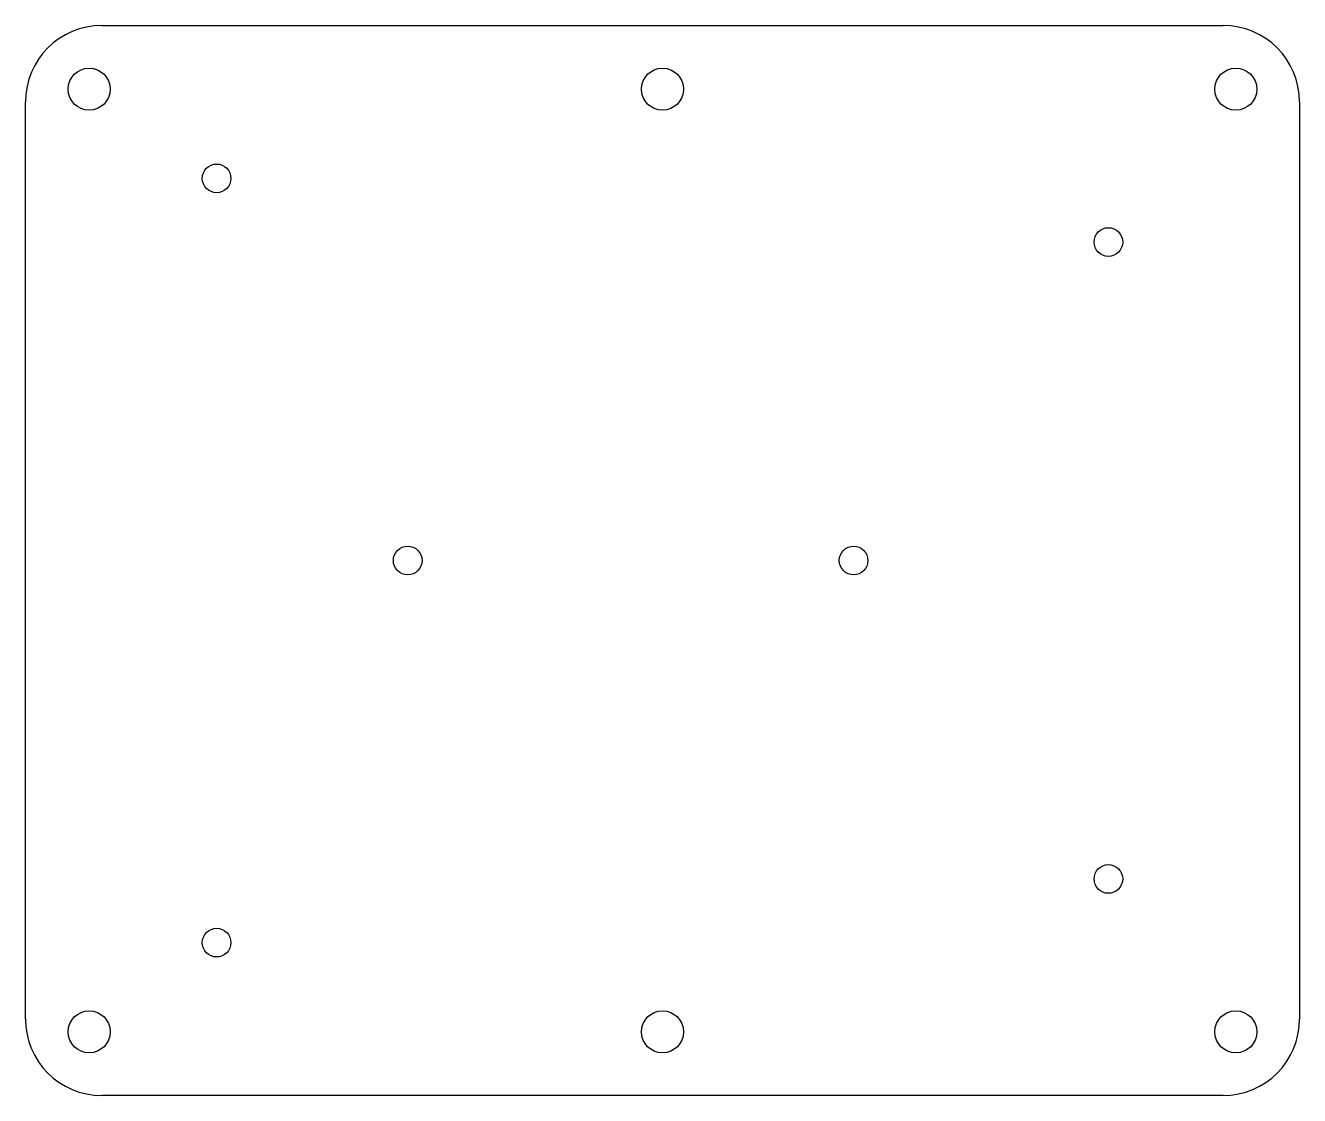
# Model space of a CAD drawing. Header units: millimetres. Extents: x -20 to 180, y -84 to 84.
import ezdxf

# ---------------------------------------------------------------- set-up
doc = ezdxf.new("R2010")
doc.units = ezdxf.units.MM

msp = doc.modelspace()

# ---------------------------------------------------------------- linework, layer by layer
for p, q in [((-8, 84, 14.5), (168, 84, 14.5)), ((-20, -72, 14.5), (-20, 72, 14.5)), ((180, 72, 14.5), (180, -72, 14.5)), ((168, -84, 14.5), (-8, -84, 14.5))]:
    msp.add_line(p, q)
for centre, radius in [((-10, 74, 14.5), 3.3), ((80, 74, 14.5), 3.3), ((170, 74, 14.5), 3.3), ((10, 60, 14.5), 2.25), ((150, 50, 14.5), 2.25), ((40, 0, 14.5), 2.25), ((110, 0, 14.5), 2.25), ((150, -50, 14.5), 2.25), ((10, -60, 14.5), 2.25), ((-10, -74, 14.5), 3.3), ((80, -74, 14.5), 3.3), ((170, -74, 14.5), 3.3)]:
    msp.add_circle(centre, radius)
for centre, start, end in [((-8, 72, 14.5), 90, 180), ((168, 72, 14.5), 0, 90), ((-8, -72, 14.5), 180, 270), ((168, -72, 14.5), 270, 360)]:
    msp.add_arc(centre, 12, start, end)

doc.saveas('drawing.dxf')
